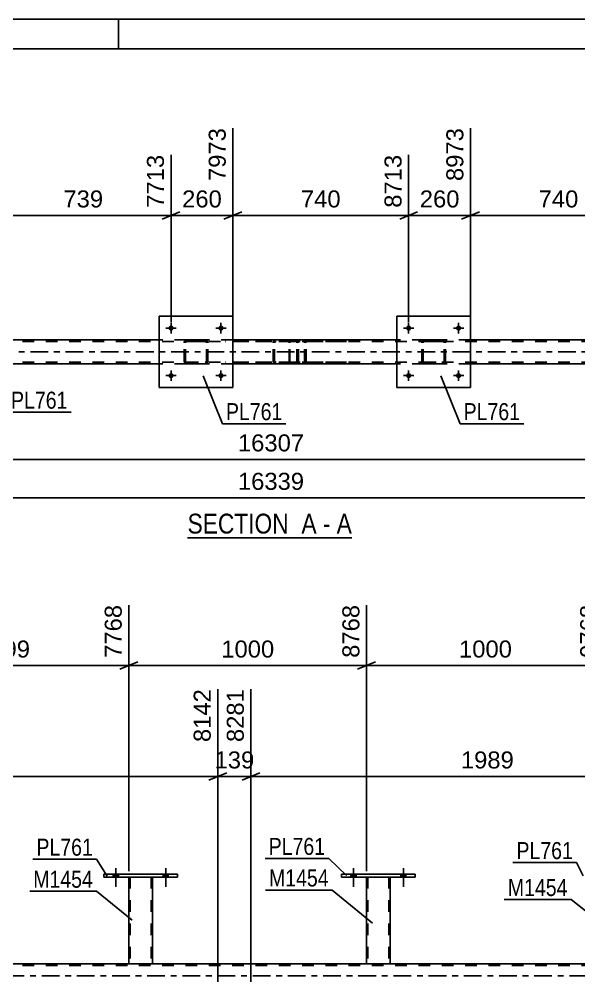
# Model space of a CAD drawing. Header units: millimetres. Extents: x 0 to 841, y 0 to 594.
# Drawn here: x 404.3 to 498.5, y 431.9 to 594 of the extents above; entities that cross this region are included whole.
import ezdxf

# ---------------------------------------------------------------- set-up
doc = ezdxf.new("R2010")
doc.units = ezdxf.units.MM
doc.linetypes.add('DXK_LINE_DOT2', pattern=[3.9198, 1.9599, -1.9599])
doc.linetypes.add('DXK_LINE_DOT3', pattern=[5.9187, 2.979, -0.9799, 0.9799, -0.9799])
doc.styles.add('Arial', font='ARIAL.TTF', dxfattribs={"height": 0.2})
doc.styles.add('Arial Narrow', font='ARIALN.TTF', dxfattribs={"height": 0.2})

# ---------------------------------------------------------------- blocks, each defined once
blk = doc.blocks.new('Unknown-318895985-1113')
at = {"color": 5, "linetype": 'Continuous'}
for p, q in [((841, 594), (0, 594)), ((421, 589), (421, 594)), ((836, 589), (5, 589))]:
    blk.add_line(p, q, dxfattribs=at)
blk = doc.blocks.new('Unknown-318895985-12 - 5140')
at = {"color": 6, "linetype": 'Continuous'}
blk.add_line((432.64, 506.65), (460.29, 506.65), dxfattribs=at)
at = {"color": 0, "linetype": 'Continuous'}
for points in [[(450.75, 507.4), (450.75, 510.9), (432.64, 510.9), (432.64, 507.4)], [(454.36, 507.4), (454.36, 510.9), (451.8, 510.9), (451.8, 507.4)], [(456.68, 507.4), (456.68, 510.9), (455.41, 510.9), (455.41, 507.4)], [(460.29, 507.4), (460.29, 510.9), (457.73, 510.9), (457.73, 507.4)]]:
    blk.add_wipeout(points, dxfattribs=at)
at = {"color": 7, "linetype": 'Continuous', "style": 'Arial Narrow'}
for s, p in [('SECTION ', (432.64, 507.4)), ('A', (451.8, 507.4)), ('A', (457.73, 507.4)), ('-', (455.41, 507.4))]:
    blk.add_text(s, height=3.34, dxfattribs=at).set_placement(p)
blk = doc.blocks.new('Part-318895985-4162 - 3780')
at = {"color": 2, "linetype": 'Continuous'}
for p, q in [((458.55, 449.56), (458.55, 450.04)), ((470.95, 450.04), (458.55, 450.04)), ((470.95, 449.56), (458.55, 449.56)), ((470.95, 449.56), (470.95, 450.04))]:
    blk.add_line(p, q, dxfattribs=at)
blk = doc.blocks.new('Part-318895985-3809 - 3780')
at = {"color": 2, "linetype": 'Continuous'}
for p, q in [((422.76, 449.56), (422.76, 434.92)), ((426.76, 434.92), (426.76, 449.56)), ((422.77, 434.92), (422.8, 434.92)), ((422.9, 434.92), (422.8, 434.92)), ((423.06, 434.92), (422.9, 434.92)), ((426.47, 434.92), (423.06, 434.92)), ((426.62, 434.92), (426.47, 434.92)), ((426.73, 434.92), (426.62, 434.92)), ((426.73, 434.92), (426.76, 434.92))]:
    blk.add_line(p, q, dxfattribs=at)
at = {"color": 7, "linetype": 'DXK_LINE_DOT2'}
for p, q in [((422.76, 449.56), (422.76, 449.56)), ((422.76, 449.56), (422.76, 449.56)), ((422.76, 449.56), (422.76, 449.56)), ((422.8, 449.56), (422.76, 449.56)), ((422.76, 449.56), (422.8, 449.56)), ((422.9, 449.56), (422.8, 449.56)), ((422.8, 449.56), (422.9, 449.56)), ((423.06, 449.56), (422.9, 449.56)), ((422.9, 449.56), (423.06, 449.56)), ((423, 449.56), (423, 449.56)), ((423, 449.56), (423, 434.92)), ((423.02, 449.56), (423, 449.56)), ((423, 449.56), (423.02, 449.56)), ((423.07, 449.56), (423.02, 449.56)), ((423.02, 449.56), (423.07, 449.56)), ((426.47, 449.56), (423.06, 449.56)), ((426.47, 449.56), (423.06, 449.56)), ((426.37, 449.56), (423.07, 449.56)), ((423.07, 449.56), (423.15, 449.56)), ((426.45, 449.56), (423.15, 449.56)), ((426.45, 449.56), (426.37, 449.56)), ((426.5, 449.56), (426.45, 449.56)), ((426.45, 449.56), (426.5, 449.56)), ((426.47, 449.56), (426.62, 449.56)), ((426.62, 449.56), (426.47, 449.56)), ((426.52, 449.56), (426.5, 449.56)), ((426.5, 449.56), (426.52, 449.56)), ((426.52, 449.56), (426.52, 449.56)), ((426.52, 449.56), (426.52, 434.92)), ((426.62, 449.56), (426.73, 449.56)), ((426.73, 449.56), (426.62, 449.56)), ((426.73, 449.56), (426.76, 449.56)), ((426.76, 449.56), (426.73, 449.56)), ((426.76, 449.56), (426.76, 449.56)), ((426.76, 449.56), (426.76, 449.56)), ((426.76, 449.56), (426.76, 449.56)), ((422.76, 434.92), (422.76, 434.92)), ((422.76, 434.92), (422.76, 434.92)), ((422.76, 434.92), (422.77, 434.92)), ((422.76, 434.92), (422.8, 434.92)), ((422.8, 434.92), (422.9, 434.92)), ((422.9, 434.92), (423.06, 434.92)), ((423.02, 434.92), (423, 434.92)), ((423, 434.92), (423.02, 434.92)), ((423.07, 434.92), (423.02, 434.92)), ((423.02, 434.92), (423.06, 434.92)), ((426.47, 434.92), (423.06, 434.92)), ((423.06, 434.92), (423.07, 434.92)), ((426.37, 434.92), (423.07, 434.92)), ((423.07, 434.92), (423.15, 434.92)), ((426.5, 434.92), (423.15, 434.92)), ((426.45, 434.92), (426.37, 434.92)), ((426.5, 434.92), (426.45, 434.92)), ((426.47, 434.92), (426.62, 434.92)), ((426.52, 434.92), (426.5, 434.92)), ((426.5, 434.92), (426.52, 434.92)), ((426.62, 434.92), (426.73, 434.92)), ((426.73, 434.92), (426.76, 434.92)), ((426.76, 434.92), (426.76, 434.92)), ((426.76, 434.92), (426.76, 434.92)), ((426.76, 434.92), (426.76, 434.92)), ((426.76, 434.92), (426.76, 434.92))]:
    blk.add_line(p, q, dxfattribs=at)
blk = doc.blocks.new('Part-318895985-3882 - 3780')
at = {"color": 2, "linetype": 'Continuous'}
for p, q in [((462.75, 449.56), (462.75, 434.92)), ((466.75, 434.92), (466.75, 449.56)), ((462.76, 434.92), (462.79, 434.92)), ((462.89, 434.92), (462.79, 434.92)), ((463.05, 434.92), (462.89, 434.92)), ((466.46, 434.92), (463.05, 434.92)), ((466.61, 434.92), (466.46, 434.92)), ((466.72, 434.92), (466.61, 434.92)), ((466.72, 434.92), (466.75, 434.92))]:
    blk.add_line(p, q, dxfattribs=at)
at = {"color": 7, "linetype": 'DXK_LINE_DOT2'}
for p, q in [((462.75, 449.56), (462.75, 449.56)), ((462.75, 449.56), (462.75, 449.56)), ((462.75, 449.56), (462.75, 449.56)), ((462.79, 449.56), (462.75, 449.56)), ((462.75, 449.56), (462.79, 449.56)), ((462.89, 449.56), (462.79, 449.56)), ((462.79, 449.56), (462.89, 449.56)), ((463.05, 449.56), (462.89, 449.56)), ((462.89, 449.56), (463.05, 449.56)), ((462.99, 449.56), (462.99, 449.56)), ((462.99, 449.56), (462.99, 434.92)), ((463.01, 449.56), (462.99, 449.56)), ((462.99, 449.56), (463.01, 449.56)), ((463.06, 449.56), (463.01, 449.56)), ((463.01, 449.56), (463.06, 449.56)), ((466.46, 449.56), (463.05, 449.56)), ((466.46, 449.56), (463.05, 449.56)), ((466.36, 449.56), (463.06, 449.56)), ((463.06, 449.56), (463.14, 449.56)), ((466.44, 449.56), (463.14, 449.56)), ((466.44, 449.56), (466.36, 449.56)), ((466.49, 449.56), (466.44, 449.56)), ((466.44, 449.56), (466.49, 449.56)), ((466.46, 449.56), (466.61, 449.56)), ((466.61, 449.56), (466.46, 449.56)), ((466.51, 449.56), (466.49, 449.56)), ((466.49, 449.56), (466.51, 449.56)), ((466.51, 449.56), (466.51, 449.56)), ((466.51, 449.56), (466.51, 434.92)), ((466.61, 449.56), (466.72, 449.56)), ((466.72, 449.56), (466.61, 449.56)), ((466.72, 449.56), (466.75, 449.56)), ((466.75, 449.56), (466.72, 449.56)), ((466.75, 449.56), (466.75, 449.56)), ((466.75, 449.56), (466.75, 449.56)), ((466.75, 449.56), (466.75, 449.56)), ((462.75, 434.92), (462.75, 434.92)), ((462.75, 434.92), (462.75, 434.92)), ((462.75, 434.92), (462.76, 434.92)), ((462.75, 434.92), (462.79, 434.92)), ((462.79, 434.92), (462.89, 434.92)), ((462.89, 434.92), (463.05, 434.92)), ((463.01, 434.92), (462.99, 434.92)), ((462.99, 434.92), (463.01, 434.92)), ((463.06, 434.92), (463.01, 434.92)), ((463.01, 434.92), (463.05, 434.92)), ((466.46, 434.92), (463.05, 434.92)), ((463.05, 434.92), (463.06, 434.92)), ((466.36, 434.92), (463.06, 434.92)), ((463.06, 434.92), (463.14, 434.92)), ((466.49, 434.92), (463.14, 434.92)), ((466.44, 434.92), (466.36, 434.92)), ((466.49, 434.92), (466.44, 434.92)), ((466.46, 434.92), (466.61, 434.92)), ((466.51, 434.92), (466.49, 434.92)), ((466.49, 434.92), (466.51, 434.92)), ((466.61, 434.92), (466.72, 434.92)), ((466.72, 434.92), (466.75, 434.92)), ((466.75, 434.92), (466.75, 434.92)), ((466.75, 434.92), (466.75, 434.92)), ((466.75, 434.92), (466.75, 434.92)), ((466.75, 434.92), (466.75, 434.92))]:
    blk.add_line(p, q, dxfattribs=at)
blk = doc.blocks.new('Part-318895985-3835 - 3780')
at = {"color": 2, "linetype": 'Continuous'}
for p, q in [((418.56, 449.56), (418.56, 450.04)), ((430.96, 450.04), (418.56, 450.04)), ((430.96, 449.56), (418.56, 449.56)), ((430.96, 449.56), (430.96, 450.04))]:
    blk.add_line(p, q, dxfattribs=at)
blk = doc.blocks.new('Bolt-318895985-3886 - 3780')
at = {"linetype": 'Continuous'}
for points in [[(460.11, 449.56), (460.99, 449.56), (460.99, 450.04), (460.11, 450.04)], [(468.51, 449.56), (469.39, 449.56), (469.39, 450.04), (468.51, 450.04)]]:
    blk.add_hatch(color=1, dxfattribs=at).paths.add_polyline_path(points)
at = {"color": 1, "linetype": 'Continuous'}
for p, q in [((460.55, 451.04), (460.55, 447.92)), ((468.95, 451.04), (468.95, 447.92)), ((460.11, 450.04), (460.11, 449.56)), ((460.99, 450.04), (460.99, 449.56)), ((468.51, 450.04), (468.51, 449.56)), ((469.39, 450.04), (469.39, 449.56))]:
    blk.add_line(p, q, dxfattribs=at)
blk = doc.blocks.new('Bolt-318895985-3887 - 3780')
at = {"linetype": 'Continuous'}
for points in [[(420.12, 449.56), (421, 449.56), (421, 450.04), (420.12, 450.04)], [(428.52, 449.56), (429.4, 449.56), (429.4, 450.04), (428.52, 450.04)]]:
    blk.add_hatch(color=1, dxfattribs=at).paths.add_polyline_path(points)
at = {"color": 1, "linetype": 'Continuous'}
for p, q in [((420.56, 451.04), (420.56, 447.92)), ((428.96, 451.04), (428.96, 447.92)), ((420.12, 450.04), (420.12, 449.56)), ((421, 450.04), (421, 449.56)), ((428.52, 450.04), (428.52, 449.56)), ((429.4, 450.04), (429.4, 449.56))]:
    blk.add_line(p, q, dxfattribs=at)
blk = doc.blocks.new('Bolt-318895985-3888 - 3780')
at = {"linetype": 'Continuous'}
for points in [[(420.12, 449.56), (421, 449.56), (421, 450.04), (420.12, 450.04)], [(428.52, 449.56), (429.4, 449.56), (429.4, 450.04), (428.52, 450.04)]]:
    blk.add_hatch(color=1, dxfattribs=at).paths.add_polyline_path(points)
at = {"color": 1, "linetype": 'Continuous'}
for p, q in [((420.56, 451.04), (420.56, 447.92)), ((428.96, 451.04), (428.96, 447.92)), ((420.12, 450.04), (420.12, 449.56)), ((421, 450.04), (421, 449.56)), ((428.52, 450.04), (428.52, 449.56)), ((429.4, 450.04), (429.4, 449.56))]:
    blk.add_line(p, q, dxfattribs=at)
blk = doc.blocks.new('Part-318895985-3959 - 3780')
at = {"color": 7, "linetype": 'DXK_LINE_DOT2'}
for p, q in [((728.25, 434.68), (129.92, 434.68)), ((728.25, 434.92), (182.76, 434.92)), ((426.76, 434.92), (422.76, 434.92)), ((466.75, 434.92), (462.75, 434.92))]:
    blk.add_line(p, q, dxfattribs=at)
at = {"color": 2, "linetype": 'Continuous'}
for p, q in [((422.76, 434.92), (386.81, 434.92)), ((462.75, 434.92), (426.76, 434.92)), ((502.76, 434.92), (466.75, 434.92))]:
    blk.add_line(p, q, dxfattribs=at)
at = {"color": 7, "linetype": 'DXK_LINE_DOT3'}
blk.add_line((129.92, 432.92), (728.25, 432.92), dxfattribs=at)
blk = doc.blocks.new('Bolt-318895985-3965 - 3780')
at = {"linetype": 'Continuous'}
for points in [[(460.11, 449.56), (460.99, 449.56), (460.99, 450.04), (460.11, 450.04)], [(468.51, 449.56), (469.39, 449.56), (469.39, 450.04), (468.51, 450.04)]]:
    blk.add_hatch(color=1, dxfattribs=at).paths.add_polyline_path(points)
at = {"color": 1, "linetype": 'Continuous'}
for p, q in [((460.55, 451.04), (460.55, 447.92)), ((468.95, 451.04), (468.95, 447.92)), ((460.11, 450.04), (460.11, 449.56)), ((460.99, 450.04), (460.99, 449.56)), ((468.51, 450.04), (468.51, 449.56)), ((469.39, 450.04), (469.39, 449.56))]:
    blk.add_line(p, q, dxfattribs=at)
blk = doc.blocks.new('Part-318895985-5228 - 5140')
at = {"color": 7, "linetype": 'DXK_LINE_DOT2'}
for p, q in [((449.81, 539.85), (449.75, 539.7)), ((449.9, 539.96), (449.81, 539.85)), ((450, 539.99), (449.9, 539.96)), ((449.9, 539.68), (449.95, 539.74)), ((449.95, 539.74), (450, 539.75)), ((459.4, 539.99), (450, 539.99)), ((459.4, 539.75), (450, 539.75)), ((451.28, 539.99), (451.28, 539.75)), ((452.28, 539.96), (452.09, 539.99)), ((452.09, 539.75), (452.19, 539.74)), ((452.19, 539.74), (452.27, 539.68)), ((449.75, 539.7), (449.73, 539.51)), ((449.73, 536.47), (449.73, 539.51)), ((449.86, 539.51), (449.87, 539.61)), ((449.86, 536.47), (449.86, 539.51)), ((449.87, 539.61), (449.9, 539.68)), ((452.27, 539.68), (452.32, 539.61)), ((452.32, 539.61), (452.34, 539.51)), ((452.34, 536.47), (452.34, 539.51)), ((452.59, 539.51), (452.56, 539.7)), ((452.59, 536.47), (452.59, 539.51)), ((449.73, 536.47), (449.75, 536.29)), ((449.87, 536.38), (449.86, 536.47)), ((452.34, 536.47), (452.32, 536.38)), ((452.56, 536.29), (452.59, 536.47)), ((449.75, 536.29), (449.81, 536.13)), ((449.81, 536.13), (449.9, 536.03)), ((449.9, 536.3), (449.87, 536.38)), ((449.95, 536.25), (449.9, 536.3)), ((449.9, 536.03), (450, 535.99)), ((450, 536.23), (449.95, 536.25)), ((459.4, 536.23), (450, 536.23)), ((459.4, 535.99), (450, 535.99)), ((451.28, 535.99), (451.28, 536.23)), ((452.19, 536.25), (452.09, 536.23)), ((452.09, 535.99), (452.28, 536.03)), ((452.27, 536.3), (452.19, 536.25)), ((452.32, 536.38), (452.27, 536.3))]:
    blk.add_line(p, q, dxfattribs=at)
for centre, start, end in [((452.11, 539.5), 23.8494, 68.8059), ((452.11, 536.49), 291.1941, 336.1506)]:
    blk.add_arc(centre, 0.492, start, end, dxfattribs=at)
blk = doc.blocks.new('Bolt-318895985-5181 - 5140')
at = {"linetype": 'Continuous'}
for points in [[(430.3, 533.99, -1), (429.42, 533.99, -1)], [(438.7, 533.99, -1), (437.82, 533.99, -1)]]:
    blk.add_hatch(color=1, dxfattribs=at).paths.add_polyline_path(points)
at = {"color": 1, "linetype": 'Continuous'}
for p, q in [((429.86, 534.87), (429.86, 533.11)), ((438.26, 534.87), (438.26, 533.11)), ((428.98, 533.99), (430.74, 533.99)), ((437.38, 533.99), (439.14, 533.99))]:
    blk.add_line(p, q, dxfattribs=at)
blk = doc.blocks.new('Bolt-318895985-5182 - 5140')
at = {"linetype": 'Continuous'}
for points in [[(430.3, 541.99, -1), (429.42, 541.99, -1)], [(438.7, 541.99, -1), (437.82, 541.99, -1)]]:
    blk.add_hatch(color=1, dxfattribs=at).paths.add_polyline_path(points)
at = {"color": 1, "linetype": 'Continuous'}
for p, q in [((428.98, 541.99), (430.74, 541.99)), ((429.86, 542.87), (429.86, 541.11)), ((437.38, 541.99), (439.14, 541.99)), ((438.26, 542.87), (438.26, 541.11))]:
    blk.add_line(p, q, dxfattribs=at)
blk = doc.blocks.new('Bolt-318895985-5183 - 5140')
at = {"linetype": 'Continuous'}
for points in [[(470.28, 533.99, -1), (469.4, 533.99, -1)], [(478.68, 533.99, -1), (477.8, 533.99, -1)]]:
    blk.add_hatch(color=1, dxfattribs=at).paths.add_polyline_path(points)
at = {"color": 1, "linetype": 'Continuous'}
for p, q in [((469.84, 534.87), (469.84, 533.11)), ((478.24, 534.87), (478.24, 533.11)), ((468.96, 533.99), (470.72, 533.99)), ((477.36, 533.99), (479.12, 533.99))]:
    blk.add_line(p, q, dxfattribs=at)
blk = doc.blocks.new('Bolt-318895985-5184 - 5140')
at = {"linetype": 'Continuous'}
for points in [[(470.28, 541.99, -1), (469.4, 541.99, -1)], [(478.68, 541.99, -1), (477.8, 541.99, -1)]]:
    blk.add_hatch(color=1, dxfattribs=at).paths.add_polyline_path(points)
at = {"color": 1, "linetype": 'Continuous'}
for p, q in [((468.96, 541.99), (470.72, 541.99)), ((469.84, 542.87), (469.84, 541.11)), ((477.36, 541.99), (479.12, 541.99)), ((478.24, 542.87), (478.24, 541.11))]:
    blk.add_line(p, q, dxfattribs=at)
blk = doc.blocks.new('Part-318895985-5245 - 5140')
at = {"color": 7, "linetype": 'DXK_LINE_DOT2'}
for p, q in [((728.25, 539.75), (139.86, 539.75)), ((440.26, 539.99), (427.86, 539.99)), ((480.24, 539.99), (467.84, 539.99)), ((728.25, 536.23), (139.86, 536.23)), ((440.26, 535.99), (427.86, 535.99)), ((480.24, 535.99), (467.84, 535.99))]:
    blk.add_line(p, q, dxfattribs=at)
at = {"color": 2, "linetype": 'Continuous'}
for p, q in [((427.86, 539.99), (400.31, 539.99)), ((467.84, 539.99), (440.26, 539.99)), ((507.85, 539.99), (480.24, 539.99)), ((427.86, 535.99), (400.31, 535.99)), ((467.84, 535.99), (440.26, 535.99)), ((507.85, 535.99), (480.24, 535.99))]:
    blk.add_line(p, q, dxfattribs=at)
at = {"color": 7, "linetype": 'DXK_LINE_DOT3'}
blk.add_line((139.86, 537.99), (728.25, 537.99), dxfattribs=at)
blk = doc.blocks.new('Part-318895985-5265 - 5140')
at = {"color": 2, "linetype": 'Continuous'}
for p, q in [((467.84, 543.99), (467.84, 531.99)), ((467.84, 543.99), (480.24, 543.99)), ((480.24, 543.99), (480.24, 531.99)), ((467.84, 531.99), (480.24, 531.99))]:
    blk.add_line(p, q, dxfattribs=at)
blk = doc.blocks.new('Part-318895985-5315 - 5140')
at = {"color": 7, "linetype": 'DXK_LINE_DOT2'}
for p, q in [((472.34, 539.96), (472.52, 539.99)), ((472.52, 539.99), (472.34, 539.96)), ((472.43, 539.74), (472.36, 539.68)), ((472.36, 539.68), (472.43, 539.73)), ((472.43, 539.73), (472.52, 539.75)), ((472.52, 539.75), (472.43, 539.74)), ((472.52, 539.99), (475.56, 539.99)), ((472.52, 539.99), (472.52, 539.99)), ((472.52, 539.99), (475.56, 539.99)), ((472.52, 539.75), (475.56, 539.75)), ((472.52, 539.75), (472.52, 539.75)), ((475.56, 539.75), (472.52, 539.75)), ((475.56, 539.99), (475.56, 539.99)), ((475.56, 539.99), (475.75, 539.96)), ((475.75, 539.96), (475.56, 539.99)), ((475.56, 539.75), (475.56, 539.75)), ((475.56, 539.75), (475.66, 539.73)), ((475.66, 539.74), (475.56, 539.75)), ((475.73, 539.68), (475.66, 539.74)), ((475.66, 539.73), (475.73, 539.68)), ((472.04, 539.51), (472.08, 539.7)), ((472.08, 539.7), (472.04, 539.51)), ((472.04, 536.47), (472.04, 539.51)), ((472.3, 539.61), (472.28, 539.51)), ((472.28, 539.51), (472.3, 539.6)), ((472.28, 536.47), (472.28, 539.51)), ((472.3, 539.6), (472.36, 539.68)), ((472.36, 539.68), (472.3, 539.61)), ((475.73, 539.68), (475.79, 539.6)), ((475.79, 539.61), (475.73, 539.68)), ((475.8, 539.51), (475.79, 539.61)), ((475.79, 539.6), (475.8, 539.51)), ((475.8, 536.47), (475.8, 539.51)), ((476.01, 539.7), (476.04, 539.51)), ((476.04, 539.51), (476.01, 539.7)), ((476.04, 536.47), (476.04, 539.51)), ((472.08, 536.29), (472.04, 536.47)), ((472.04, 536.47), (472.08, 536.29)), ((472.3, 536.38), (472.28, 536.47)), ((472.28, 536.47), (472.3, 536.38)), ((475.8, 536.47), (475.79, 536.38)), ((475.79, 536.38), (475.8, 536.47)), ((476.04, 536.47), (476.01, 536.29)), ((476.01, 536.29), (476.04, 536.47)), ((472.36, 536.3), (472.3, 536.38)), ((472.3, 536.38), (472.36, 536.3)), ((472.52, 535.99), (472.34, 536.03)), ((472.34, 536.03), (472.52, 535.99)), ((472.43, 536.25), (472.36, 536.3)), ((472.36, 536.3), (472.43, 536.25)), ((472.52, 536.23), (472.43, 536.25)), ((472.43, 536.25), (472.52, 536.23)), ((472.52, 536.23), (475.56, 536.23)), ((472.52, 536.23), (472.52, 536.23)), ((472.52, 536.23), (475.56, 536.23)), ((472.52, 535.99), (475.56, 535.99)), ((472.52, 535.99), (472.52, 535.99)), ((472.52, 535.99), (475.56, 535.99)), ((475.66, 536.25), (475.56, 536.23)), ((475.56, 536.23), (475.66, 536.25)), ((475.56, 536.23), (475.56, 536.23)), ((475.75, 536.03), (475.56, 535.99)), ((475.56, 535.99), (475.75, 536.03)), ((475.56, 535.99), (475.56, 535.99)), ((475.73, 536.3), (475.66, 536.25)), ((475.66, 536.25), (475.73, 536.3)), ((475.79, 536.38), (475.73, 536.3)), ((475.73, 536.3), (475.79, 536.38))]:
    blk.add_line(p, q, dxfattribs=at)
at = {"color": 7, "linetype": 'DXK_LINE_DOT3'}
blk.add_line((474.04, 537.99), (474.04, 537.99), dxfattribs=at)
at = {"color": 7, "linetype": 'DXK_LINE_DOT2'}
for centre, start, end in [((472.52, 539.51), 112.5, 157.5), ((472.52, 539.51), 112.5, 157.5), ((475.56, 539.51), 22.5, 67.5), ((475.56, 539.51), 22.5, 67.5), ((472.52, 536.47), 202.5, 247.5), ((472.52, 536.47), 202.5, 247.5), ((475.56, 536.47), 292.5, 337.5), ((475.56, 536.47), 292.5, 337.5)]:
    blk.add_arc(centre, 0.48, start, end, dxfattribs=at)
blk = doc.blocks.new('Part-318895985-5320 - 5140')
at = {"color": 2, "linetype": 'Continuous'}
for p, q in [((427.86, 543.99), (427.86, 531.99)), ((427.86, 543.99), (440.26, 543.99)), ((440.26, 543.99), (440.26, 531.99)), ((427.86, 531.99), (440.26, 531.99))]:
    blk.add_line(p, q, dxfattribs=at)
blk = doc.blocks.new('Part-318895985-5321 - 5140')
at = {"color": 7, "linetype": 'DXK_LINE_DOT2'}
for p, q in [((432.35, 539.96), (432.54, 539.99)), ((432.54, 539.99), (432.35, 539.96)), ((432.44, 539.74), (432.37, 539.68)), ((432.37, 539.68), (432.44, 539.73)), ((432.44, 539.73), (432.54, 539.75)), ((432.54, 539.75), (432.44, 539.74)), ((432.54, 539.99), (435.58, 539.99)), ((432.54, 539.99), (432.54, 539.99)), ((432.54, 539.99), (435.58, 539.99)), ((432.54, 539.75), (435.58, 539.75)), ((432.54, 539.75), (432.54, 539.75)), ((435.58, 539.75), (432.54, 539.75)), ((435.58, 539.99), (435.58, 539.99)), ((435.58, 539.99), (435.76, 539.96)), ((435.76, 539.96), (435.58, 539.99)), ((435.58, 539.75), (435.58, 539.75)), ((435.58, 539.75), (435.67, 539.73)), ((435.67, 539.74), (435.58, 539.75)), ((435.75, 539.68), (435.67, 539.74)), ((435.67, 539.73), (435.75, 539.68)), ((432.06, 539.51), (432.09, 539.7)), ((432.09, 539.7), (432.06, 539.51)), ((432.06, 536.47), (432.06, 539.51)), ((432.31, 539.61), (432.3, 539.51)), ((432.3, 539.51), (432.31, 539.6)), ((432.3, 536.47), (432.3, 539.51)), ((432.31, 539.6), (432.37, 539.68)), ((432.37, 539.68), (432.31, 539.61)), ((435.75, 539.68), (435.8, 539.6)), ((435.8, 539.61), (435.75, 539.68)), ((435.82, 539.51), (435.8, 539.61)), ((435.8, 539.6), (435.82, 539.51)), ((435.82, 536.47), (435.82, 539.51)), ((436.02, 539.7), (436.06, 539.51)), ((436.06, 539.51), (436.02, 539.7)), ((436.06, 536.47), (436.06, 539.51)), ((432.09, 536.29), (432.06, 536.47)), ((432.06, 536.47), (432.09, 536.29)), ((432.31, 536.38), (432.3, 536.47)), ((432.3, 536.47), (432.31, 536.38)), ((435.82, 536.47), (435.8, 536.38)), ((435.8, 536.38), (435.82, 536.47)), ((436.06, 536.47), (436.02, 536.29)), ((436.02, 536.29), (436.06, 536.47)), ((432.37, 536.3), (432.31, 536.38)), ((432.31, 536.38), (432.37, 536.3)), ((432.54, 535.99), (432.35, 536.03)), ((432.35, 536.03), (432.54, 535.99)), ((432.44, 536.25), (432.37, 536.3)), ((432.37, 536.3), (432.44, 536.25)), ((432.54, 536.23), (432.44, 536.25)), ((432.44, 536.25), (432.54, 536.23)), ((432.54, 536.23), (435.58, 536.23)), ((432.54, 536.23), (432.54, 536.23)), ((432.54, 536.23), (435.58, 536.23)), ((432.54, 535.99), (435.58, 535.99)), ((432.54, 535.99), (432.54, 535.99)), ((432.54, 535.99), (435.58, 535.99)), ((435.67, 536.25), (435.58, 536.23)), ((435.58, 536.23), (435.67, 536.25)), ((435.58, 536.23), (435.58, 536.23)), ((435.76, 536.03), (435.58, 535.99)), ((435.58, 535.99), (435.76, 536.03)), ((435.58, 535.99), (435.58, 535.99)), ((435.75, 536.3), (435.67, 536.25)), ((435.67, 536.25), (435.75, 536.3)), ((435.8, 536.38), (435.75, 536.3)), ((435.75, 536.3), (435.8, 536.38))]:
    blk.add_line(p, q, dxfattribs=at)
at = {"color": 7, "linetype": 'DXK_LINE_DOT3'}
blk.add_line((434.06, 537.99), (434.06, 537.99), dxfattribs=at)
at = {"color": 7, "linetype": 'DXK_LINE_DOT2'}
for centre, start, end in [((432.54, 539.51), 112.5, 157.5), ((432.54, 539.51), 112.5, 157.5), ((435.58, 539.51), 22.5, 67.5), ((435.58, 539.51), 22.5, 67.5), ((432.54, 536.47), 202.5, 247.5), ((432.54, 536.47), 202.5, 247.5), ((435.58, 536.47), 292.5, 337.5), ((435.58, 536.47), 292.5, 337.5)]:
    blk.add_arc(centre, 0.48, start, end, dxfattribs=at)
blk = doc.blocks.new('Part-318895985-5346 - 5140')
at = {"color": 7, "linetype": 'DXK_LINE_DOT2'}
for p, q in [((450.76, 539.99), (438.99, 539.99)), ((450.76, 539.75), (438.99, 539.75)), ((447.53, 539.99), (447.33, 539.96)), ((447.35, 539.68), (447.43, 539.74)), ((447.43, 539.74), (447.53, 539.75)), ((450.96, 539.96), (450.76, 539.99)), ((450.76, 539.75), (450.86, 539.74)), ((450.86, 539.74), (450.95, 539.68)), ((447.06, 539.7), (447.02, 539.51)), ((447.02, 536.47), (447.02, 539.51)), ((447.27, 539.51), (447.29, 539.61)), ((447.27, 536.47), (447.27, 539.51)), ((447.29, 539.61), (447.35, 539.68)), ((450.95, 539.68), (451, 539.61)), ((451, 539.61), (451.02, 539.51)), ((451.02, 536.47), (451.02, 539.51)), ((451.28, 539.51), (451.24, 539.7)), ((451.28, 536.47), (451.28, 539.51)), ((447.02, 536.47), (447.06, 536.29)), ((447.29, 536.38), (447.27, 536.47)), ((451.02, 536.47), (451, 536.38)), ((451.24, 536.29), (451.28, 536.47)), ((450.76, 536.23), (438.99, 536.23)), ((450.76, 535.99), (438.99, 535.99)), ((447.35, 536.3), (447.29, 536.38)), ((447.33, 536.03), (447.53, 535.99)), ((447.43, 536.25), (447.35, 536.3)), ((447.53, 536.23), (447.43, 536.25)), ((450.86, 536.25), (450.76, 536.23)), ((450.76, 535.99), (450.96, 536.03)), ((450.95, 536.3), (450.86, 536.25)), ((451, 536.38), (450.95, 536.3))]:
    blk.add_line(p, q, dxfattribs=at)
for centre, start, end in [((447.51, 539.49), 110.7583, 155.68), ((450.78, 539.49), 24.32, 69.2417), ((447.51, 536.49), 204.32, 249.2417), ((450.78, 536.49), 290.7583, 335.68)]:
    blk.add_arc(centre, 0.496, start, end, dxfattribs=at)
blk = doc.blocks.new('StraightDimension-318895985-4571 - 3780')
at = {"color": 7, "linetype": 'Continuous'}
for p, q in [((382.81, 450.56), (382.81, 495.36)), ((422.76, 450.56), (422.76, 495.36)), ((384.31, 485.77), (381.31, 484.57)), ((382.81, 485.17), (422.76, 485.17)), ((421.26, 484.57), (424.26, 485.77))]:
    blk.add_line(p, q, dxfattribs=at)
at = {"color": 0, "linetype": 'Continuous'}
blk.add_wipeout([(422.16, 495.96), (417.96, 495.96), (417.96, 485.87), (422.16, 485.87)], dxfattribs=at)
at = {"color": 0}
blk.add_wipeout([(406.72, 485.92), (406.72, 490.12), (398.85, 490.12), (398.85, 485.92)], dxfattribs=at)
at = {"color": 3, "linetype": 'Continuous', "style": 'Arial'}
blk.add_text('7768', height=2.865, rotation=90.0002, dxfattribs=at).set_placement((421.56, 486.47))
at = {"color": 3, "style": 'Arial'}
blk.add_text('999', height=2.865, dxfattribs=at).set_placement((399.45, 486.52))
blk = doc.blocks.new('StraightDimension-318895985-4579 - 3780')
at = {"color": 7, "linetype": 'Continuous'}
for p, q in [((422.76, 450.56), (422.76, 495.36)), ((462.75, 450.56), (462.75, 495.36)), ((424.26, 485.77), (421.26, 484.57)), ((422.76, 485.17), (462.75, 485.17)), ((461.25, 484.57), (464.25, 485.77))]:
    blk.add_line(p, q, dxfattribs=at)
at = {"color": 0, "linetype": 'Continuous'}
blk.add_wipeout([(462.15, 495.96), (457.95, 495.96), (457.95, 485.87), (462.15, 485.87)], dxfattribs=at)
at = {"color": 0}
blk.add_wipeout([(447.8, 485.92), (447.8, 490.12), (437.71, 490.12), (437.71, 485.92)], dxfattribs=at)
at = {"color": 3, "linetype": 'Continuous', "style": 'Arial'}
blk.add_text('8768', height=2.865, rotation=90.0002, dxfattribs=at).set_placement((461.55, 486.47))
at = {"color": 3, "style": 'Arial'}
blk.add_text('1000', height=2.865, dxfattribs=at).set_placement((438.31, 486.52))
blk = doc.blocks.new('StraightDimension-318895985-4587 - 3780')
at = {"color": 7, "linetype": 'Continuous'}
for p, q in [((462.75, 450.56), (462.75, 495.36)), ((502.76, 450.56), (502.76, 495.36)), ((464.25, 485.77), (461.25, 484.57)), ((462.75, 485.17), (502.76, 485.17)), ((501.26, 484.57), (504.26, 485.77))]:
    blk.add_line(p, q, dxfattribs=at)
at = {"color": 0, "linetype": 'Continuous'}
blk.add_wipeout([(502.16, 495.96), (497.96, 495.96), (497.96, 485.87), (502.16, 485.87)], dxfattribs=at)
at = {"color": 0}
blk.add_wipeout([(487.8, 485.92), (487.8, 490.12), (477.71, 490.12), (477.71, 485.92)], dxfattribs=at)
at = {"color": 3, "linetype": 'Continuous', "style": 'Arial'}
blk.add_text('9768', height=2.865, rotation=90.0002, dxfattribs=at).set_placement((501.56, 486.47))
at = {"color": 3, "style": 'Arial'}
blk.add_text('1000', height=2.865, dxfattribs=at).set_placement((478.31, 486.52))
blk = doc.blocks.new('StraightDimension-318895985-4802 - 3780')
at = {"color": 7, "linetype": 'Continuous'}
for p, q in [((437.73, 431.92), (437.73, 481.19)), ((443.3, 431.92), (443.3, 481.19)), ((436.23, 465.89), (439.23, 467.09)), ((444.8, 467.09), (441.8, 465.89)), ((437.73, 466.49), (443.3, 466.49))]:
    blk.add_line(p, q, dxfattribs=at)
at = {"color": 0}
blk.add_wipeout([(444.45, 467.24), (444.45, 471.44), (436.58, 471.44), (436.58, 467.24)], dxfattribs=at)
at = {"color": 3, "style": 'Arial'}
blk.add_text('139', height=2.865, dxfattribs=at).set_placement((437.18, 467.84))
at = {"color": 0, "linetype": 'Continuous'}
blk.add_wipeout([(442.7, 481.79), (438.5, 481.79), (438.5, 471.69), (442.7, 471.69)], dxfattribs=at)
at = {"color": 3, "linetype": 'Continuous', "style": 'Arial'}
blk.add_text('8281', height=2.865, rotation=90.0002, dxfattribs=at).set_placement((442.1, 472.29))
blk = doc.blocks.new('StraightDimension-318895985-4788 - 3780')
at = {"color": 7, "linetype": 'Continuous'}
for p, q in [((522.86, 431.92), (522.86, 483.41)), ((443.3, 431.92), (443.3, 481.19)), ((444.8, 467.09), (441.8, 465.89)), ((521.36, 465.89), (524.36, 467.09)), ((443.3, 466.49), (522.86, 466.49))]:
    blk.add_line(p, q, dxfattribs=at)
at = {"color": 0, "linetype": 'Continuous'}
blk.add_wipeout([(522.26, 484.01), (518.06, 484.01), (518.06, 471.69), (522.26, 471.69)], dxfattribs=at)
at = {"color": 0}
blk.add_wipeout([(488.13, 467.24), (488.13, 471.44), (478.03, 471.44), (478.03, 467.24)], dxfattribs=at)
at = {"color": 3, "linetype": 'Continuous', "style": 'Arial'}
blk.add_text('10270', height=2.865, rotation=90.0002, dxfattribs=at).set_placement((521.66, 472.29))
at = {"color": 3, "style": 'Arial'}
blk.add_text('1989', height=2.865, dxfattribs=at).set_placement((478.63, 467.84))
blk = doc.blocks.new('StraightDimension-318895985-4816 - 3780')
at = {"color": 7, "linetype": 'Continuous'}
for p, q in [((358.17, 431.92), (358.17, 481.19)), ((437.73, 431.92), (437.73, 481.19)), ((359.67, 467.09), (356.67, 465.89)), ((436.23, 465.89), (439.23, 467.09)), ((358.17, 466.49), (437.73, 466.49))]:
    blk.add_line(p, q, dxfattribs=at)
at = {"color": 0, "linetype": 'Continuous'}
blk.add_wipeout([(437.13, 481.79), (432.93, 481.79), (432.93, 471.69), (437.13, 471.69)], dxfattribs=at)
at = {"color": 0}
blk.add_wipeout([(402.99, 467.24), (402.99, 471.44), (392.9, 471.44), (392.9, 467.24)], dxfattribs=at)
at = {"color": 3, "linetype": 'Continuous', "style": 'Arial'}
blk.add_text('8142', height=2.865, rotation=90.0002, dxfattribs=at).set_placement((436.53, 472.29))
at = {"color": 3, "style": 'Arial'}
blk.add_text('1989', height=2.865, dxfattribs=at).set_placement((393.5, 467.84))
blk = doc.blocks.new('StraightDimension-318895985-5409 - 5140')
at = {"color": 7, "linetype": 'Continuous'}
blk.add_line((131.24, 519.88), (762.1, 519.88), dxfattribs=at)
at = {"color": 0}
blk.add_wipeout([(452.83, 520.63), (452.83, 524.83), (440.51, 524.83), (440.51, 520.63)], dxfattribs=at)
at = {"color": 3, "style": 'Arial'}
blk.add_text('16307', height=2.865, dxfattribs=at).set_placement((441.11, 521.23))
blk = doc.blocks.new('StraightDimension-318895985-5430 - 5140')
at = {"color": 7, "linetype": 'Continuous'}
blk.add_line((130.6, 513.41), (762.74, 513.41), dxfattribs=at)
at = {"color": 0}
blk.add_wipeout([(452.83, 514.16), (452.83, 518.36), (440.51, 518.36), (440.51, 514.16)], dxfattribs=at)
at = {"color": 3, "style": 'Arial'}
blk.add_text('16339', height=2.865, dxfattribs=at).set_placement((441.11, 514.76))
blk = doc.blocks.new('StraightDimension-318895985-5805 - 5140')
at = {"color": 7, "linetype": 'Continuous'}
for p, q in [((400.31, 540.99), (400.31, 575.66)), ((429.86, 542.99), (429.86, 571.16)), ((401.81, 561.56), (398.81, 560.36)), ((400.31, 560.96), (429.86, 560.96)), ((428.36, 560.36), (431.36, 561.56))]:
    blk.add_line(p, q, dxfattribs=at)
at = {"color": 0, "linetype": 'Continuous'}
blk.add_wipeout([(429.26, 571.76), (425.06, 571.76), (425.06, 561.66), (429.26, 561.66)], dxfattribs=at)
at = {"color": 0}
blk.add_wipeout([(419.02, 561.71), (419.02, 565.91), (411.15, 565.91), (411.15, 561.71)], dxfattribs=at)
at = {"color": 3, "linetype": 'Continuous', "style": 'Arial'}
blk.add_text('7713', height=2.865, rotation=90.0002, dxfattribs=at).set_placement((428.66, 562.26))
at = {"color": 3, "style": 'Arial'}
blk.add_text('739', height=2.865, dxfattribs=at).set_placement((411.75, 562.31))
blk = doc.blocks.new('StraightDimension-318895985-5825 - 5140')
at = {"color": 7, "linetype": 'Continuous'}
for p, q in [((440.26, 540.99), (440.26, 575.66)), ((429.86, 542.99), (429.86, 571.16)), ((428.36, 560.36), (431.36, 561.56)), ((429.86, 560.96), (440.26, 560.96)), ((441.76, 561.56), (438.76, 560.36))]:
    blk.add_line(p, q, dxfattribs=at)
at = {"color": 0}
blk.add_wipeout([(438.99, 561.71), (438.99, 565.91), (431.12, 565.91), (431.12, 561.71)], dxfattribs=at)
at = {"color": 3, "style": 'Arial'}
blk.add_text('260', height=2.865, dxfattribs=at).set_placement((431.72, 562.31))
at = {"color": 0, "linetype": 'Continuous'}
blk.add_wipeout([(439.66, 576.26), (435.46, 576.26), (435.46, 566.16), (439.66, 566.16)], dxfattribs=at)
at = {"color": 3, "linetype": 'Continuous', "style": 'Arial'}
blk.add_text('7973', height=2.865, rotation=90.0002, dxfattribs=at).set_placement((439.06, 566.76))
blk = doc.blocks.new('StraightDimension-318895985-5845 - 5140')
at = {"color": 7, "linetype": 'Continuous'}
for p, q in [((440.26, 540.99), (440.26, 575.66)), ((469.84, 542.99), (469.84, 571.16)), ((441.76, 561.56), (438.76, 560.36)), ((440.26, 560.96), (469.84, 560.96)), ((468.34, 560.36), (471.34, 561.56))]:
    blk.add_line(p, q, dxfattribs=at)
at = {"color": 0, "linetype": 'Continuous'}
blk.add_wipeout([(469.24, 571.76), (465.04, 571.76), (465.04, 561.66), (469.24, 561.66)], dxfattribs=at)
at = {"color": 0}
blk.add_wipeout([(458.99, 561.71), (458.99, 565.91), (451.11, 565.91), (451.11, 561.71)], dxfattribs=at)
at = {"color": 3, "linetype": 'Continuous', "style": 'Arial'}
blk.add_text('8713', height=2.865, rotation=90.0002, dxfattribs=at).set_placement((468.64, 562.26))
at = {"color": 3, "style": 'Arial'}
blk.add_text('740', height=2.865, dxfattribs=at).set_placement((451.71, 562.31))
blk = doc.blocks.new('StraightDimension-318895985-5865 - 5140')
at = {"color": 7, "linetype": 'Continuous'}
for p, q in [((480.24, 540.99), (480.24, 575.66)), ((469.84, 542.99), (469.84, 571.16)), ((468.34, 560.36), (471.34, 561.56)), ((469.84, 560.96), (480.24, 560.96)), ((481.74, 561.56), (478.74, 560.36))]:
    blk.add_line(p, q, dxfattribs=at)
at = {"color": 0}
blk.add_wipeout([(478.98, 561.71), (478.98, 565.91), (471.11, 565.91), (471.11, 561.71)], dxfattribs=at)
at = {"color": 3, "style": 'Arial'}
blk.add_text('260', height=2.865, dxfattribs=at).set_placement((471.71, 562.31))
at = {"color": 0, "linetype": 'Continuous'}
blk.add_wipeout([(479.64, 576.26), (475.44, 576.26), (475.44, 566.16), (479.64, 566.16)], dxfattribs=at)
at = {"color": 3, "linetype": 'Continuous', "style": 'Arial'}
blk.add_text('8973', height=2.865, rotation=90.0002, dxfattribs=at).set_placement((479.04, 566.76))
blk = doc.blocks.new('StraightDimension-318895985-5885 - 5140')
at = {"color": 7, "linetype": 'Continuous'}
for p, q in [((480.24, 540.99), (480.24, 575.66)), ((509.85, 542.99), (509.85, 571.16)), ((481.74, 561.56), (478.74, 560.36)), ((480.24, 560.96), (509.85, 560.96)), ((508.35, 560.36), (511.35, 561.56))]:
    blk.add_line(p, q, dxfattribs=at)
at = {"color": 0, "linetype": 'Continuous'}
blk.add_wipeout([(509.25, 571.76), (505.05, 571.76), (505.05, 561.66), (509.25, 561.66)], dxfattribs=at)
at = {"color": 0}
blk.add_wipeout([(498.98, 561.71), (498.98, 565.91), (491.11, 565.91), (491.11, 561.71)], dxfattribs=at)
at = {"color": 3, "linetype": 'Continuous', "style": 'Arial'}
blk.add_text('9713', height=2.865, rotation=90.0002, dxfattribs=at).set_placement((508.65, 562.26))
at = {"color": 3, "style": 'Arial'}
blk.add_text('740', height=2.865, dxfattribs=at).set_placement((491.71, 562.31))
blk = doc.blocks.new('Mark-318895985-3805 - 3780')
at = {"color": 0}
blk.add_wipeout([(416.72, 447.76), (416.72, 450.76), (406.67, 450.76), (406.67, 447.76)], dxfattribs=at)
blk.add_wipeout([(416.72, 447.76), (416.72, 450.76), (406.67, 450.76), (406.67, 447.76)], dxfattribs=at)
at = {"color": 30, "linetype": 'Continuous'}
for p in [(406.07, 447.16), (423.29, 442.31)]:
    blk.add_line(p, (417.32, 447.16), dxfattribs=at)
at = {"color": 3, "style": 'Arial Narrow'}
blk.add_text('M1454', height=2.863, dxfattribs=at).set_placement((406.67, 447.76))
blk = doc.blocks.new('Mark-318895985-3878 - 3780')
at = {"color": 0}
blk.add_wipeout([(456.39, 447.97), (456.39, 450.97), (446.34, 450.97), (446.34, 447.97)], dxfattribs=at)
blk.add_wipeout([(456.39, 447.97), (456.39, 450.97), (446.34, 450.97), (446.34, 447.97)], dxfattribs=at)
at = {"color": 30, "linetype": 'Continuous'}
for p in [(445.74, 447.37), (463.73, 441.78)]:
    blk.add_line(p, (456.99, 447.37), dxfattribs=at)
at = {"color": 3, "style": 'Arial Narrow'}
blk.add_text('M1454', height=2.863, dxfattribs=at).set_placement((446.34, 447.97))
blk = doc.blocks.new('Mark-318895985-3831 - 3780')
at = {"color": 0}
blk.add_wipeout([(416.71, 453.15), (416.71, 456.15), (407.21, 456.15), (407.21, 453.15)], dxfattribs=at)
blk.add_wipeout([(416.71, 453.15), (416.71, 456.15), (407.21, 456.15), (407.21, 453.15)], dxfattribs=at)
at = {"color": 30, "linetype": 'Continuous'}
for p in [(406.61, 452.55), (419.1, 449.71)]:
    blk.add_line(p, (417.31, 452.55), dxfattribs=at)
at = {"color": 3, "style": 'Arial Narrow'}
blk.add_text('PL761', height=2.863, dxfattribs=at).set_placement((407.21, 453.15))
blk = doc.blocks.new('Mark-318895985-4153 - 3780')
at = {"color": 0}
blk.add_wipeout([(496.59, 446.36), (496.59, 449.36), (486.53, 449.36), (486.53, 446.36)], dxfattribs=at)
blk.add_wipeout([(496.59, 446.36), (496.59, 449.36), (486.53, 449.36), (486.53, 446.36)], dxfattribs=at)
at = {"color": 30, "linetype": 'Continuous'}
for p in [(485.93, 445.76), (503.83, 440.47)]:
    blk.add_line(p, (497.19, 445.76), dxfattribs=at)
at = {"color": 3, "style": 'Arial Narrow'}
blk.add_text('M1454', height=2.863, dxfattribs=at).set_placement((486.53, 446.36))
blk = doc.blocks.new('Mark-318895985-4088 - 3780')
at = {"color": 0}
blk.add_wipeout([(497.48, 452.58), (497.48, 455.58), (487.98, 455.58), (487.98, 452.58)], dxfattribs=at)
blk.add_wipeout([(497.48, 452.58), (497.48, 455.58), (487.98, 455.58), (487.98, 452.58)], dxfattribs=at)
at = {"color": 30, "linetype": 'Continuous'}
for p in [(487.38, 451.98), (499.2, 449.74)]:
    blk.add_line(p, (498.08, 451.98), dxfattribs=at)
at = {"color": 3, "style": 'Arial Narrow'}
blk.add_text('PL761', height=2.863, dxfattribs=at).set_placement((487.98, 452.58))
blk = doc.blocks.new('Mark-318895985-4158 - 3780')
at = {"color": 0}
blk.add_wipeout([(455.8, 453.28), (455.8, 456.28), (446.29, 456.28), (446.29, 453.28)], dxfattribs=at)
blk.add_wipeout([(455.8, 453.28), (455.8, 456.28), (446.29, 456.28), (446.29, 453.28)], dxfattribs=at)
at = {"color": 30, "linetype": 'Continuous'}
for p in [(445.69, 452.68), (459.37, 449.79)]:
    blk.add_line(p, (456.4, 452.68), dxfattribs=at)
at = {"color": 3, "style": 'Arial Narrow'}
blk.add_text('PL761', height=2.863, dxfattribs=at).set_placement((446.29, 453.28))
blk = doc.blocks.new('Mark-318895985-5261 - 5140')
at = {"color": 0}
blk.add_wipeout([(488.59, 526.49), (488.59, 529.49), (479.09, 529.49), (479.09, 526.49)], dxfattribs=at)
blk.add_wipeout([(488.59, 526.49), (488.59, 529.49), (479.09, 529.49), (479.09, 526.49)], dxfattribs=at)
at = {"color": 30, "linetype": 'Continuous'}
for p, q in [((475.24, 533.96), (478.49, 525.89)), ((478.49, 525.89), (489.19, 525.89))]:
    blk.add_line(p, q, dxfattribs=at)
at = {"color": 3, "style": 'Arial Narrow'}
blk.add_text('PL761', height=2.863, dxfattribs=at).set_placement((479.09, 526.49))
blk = doc.blocks.new('Mark-318895985-5316 - 5140')
at = {"color": 0}
blk.add_wipeout([(448.6, 526.49), (448.6, 529.49), (439.1, 529.49), (439.1, 526.49)], dxfattribs=at)
blk.add_wipeout([(448.6, 526.49), (448.6, 529.49), (439.1, 529.49), (439.1, 526.49)], dxfattribs=at)
at = {"color": 30, "linetype": 'Continuous'}
for p, q in [((435.25, 533.96), (438.5, 525.89)), ((438.5, 525.89), (449.2, 525.89))]:
    blk.add_line(p, q, dxfattribs=at)
at = {"color": 3, "style": 'Arial Narrow'}
blk.add_text('PL761', height=2.863, dxfattribs=at).set_placement((439.1, 526.49))
blk = doc.blocks.new('Mark-318895985-5322 - 5140')
at = {"color": 0}
blk.add_wipeout([(412.44, 528.42), (412.44, 531.42), (402.94, 531.42), (402.94, 528.42)], dxfattribs=at)
blk.add_wipeout([(412.44, 528.42), (412.44, 531.42), (402.94, 531.42), (402.94, 528.42)], dxfattribs=at)
at = {"color": 30, "linetype": 'Continuous'}
for p, q in [((397, 532.17), (402.34, 527.82)), ((402.34, 527.82), (413.04, 527.82))]:
    blk.add_line(p, q, dxfattribs=at)
at = {"color": 3, "style": 'Arial Narrow'}
blk.add_text('PL761', height=2.863, dxfattribs=at).set_placement((402.94, 528.42))

msp = doc.modelspace()

# ---------------------------------------------------------------- block references
for name in ['Unknown-318895985-1113', 'Part-318895985-5320 - 5140', 'Part-318895985-5265 - 5140', 'Bolt-318895985-5182 - 5140', 'Bolt-318895985-5184 - 5140', 'Part-318895985-5245 - 5140', 'Part-318895985-5321 - 5140', 'Part-318895985-5346 - 5140', 'Part-318895985-5228 - 5140', 'Part-318895985-5315 - 5140', 'Bolt-318895985-5181 - 5140', 'Bolt-318895985-5183 - 5140', 'Bolt-318895985-3887 - 3780', 'Bolt-318895985-3888 - 3780', 'Bolt-318895985-3886 - 3780', 'Bolt-318895985-3965 - 3780', 'Part-318895985-3835 - 3780', 'Part-318895985-3809 - 3780', 'Part-318895985-4162 - 3780', 'Part-318895985-3882 - 3780', 'Part-318895985-3959 - 3780']:
    msp.add_blockref(name, (0, 0))

# ---------------------------------------------------------------- next in the draw order: block references
for name in ['StraightDimension-318895985-5805 - 5140', 'StraightDimension-318895985-5409 - 5140', 'Unknown-318895985-12 - 5140', 'StraightDimension-318895985-4571 - 3780']:
    msp.add_blockref(name, (0, 0))

# ---------------------------------------------------------------- next in the draw order: block references
for name in ['StraightDimension-318895985-5825 - 5140', 'StraightDimension-318895985-5430 - 5140', 'StraightDimension-318895985-4579 - 3780']:
    msp.add_blockref(name, (0, 0))

# ---------------------------------------------------------------- next in the draw order: block references
for name in ['StraightDimension-318895985-5845 - 5140', 'Mark-318895985-5316 - 5140', 'Mark-318895985-5261 - 5140', 'Mark-318895985-5322 - 5140', 'StraightDimension-318895985-4587 - 3780', 'StraightDimension-318895985-4802 - 3780']:
    msp.add_blockref(name, (0, 0))

# ---------------------------------------------------------------- next in the draw order: block references
for name in ['StraightDimension-318895985-5865 - 5140', 'StraightDimension-318895985-4788 - 3780', 'StraightDimension-318895985-4816 - 3780']:
    msp.add_blockref(name, (0, 0))

# ---------------------------------------------------------------- next in the draw order: block references
for name in ['StraightDimension-318895985-5885 - 5140', 'Mark-318895985-3805 - 3780', 'Mark-318895985-3878 - 3780', 'Mark-318895985-4153 - 3780']:
    msp.add_blockref(name, (0, 0))

# ---------------------------------------------------------------- next in the draw order: block references
for name in ['Mark-318895985-3831 - 3780', 'Mark-318895985-4158 - 3780', 'Mark-318895985-4088 - 3780']:
    msp.add_blockref(name, (0, 0))

doc.saveas('drawing.dxf')
